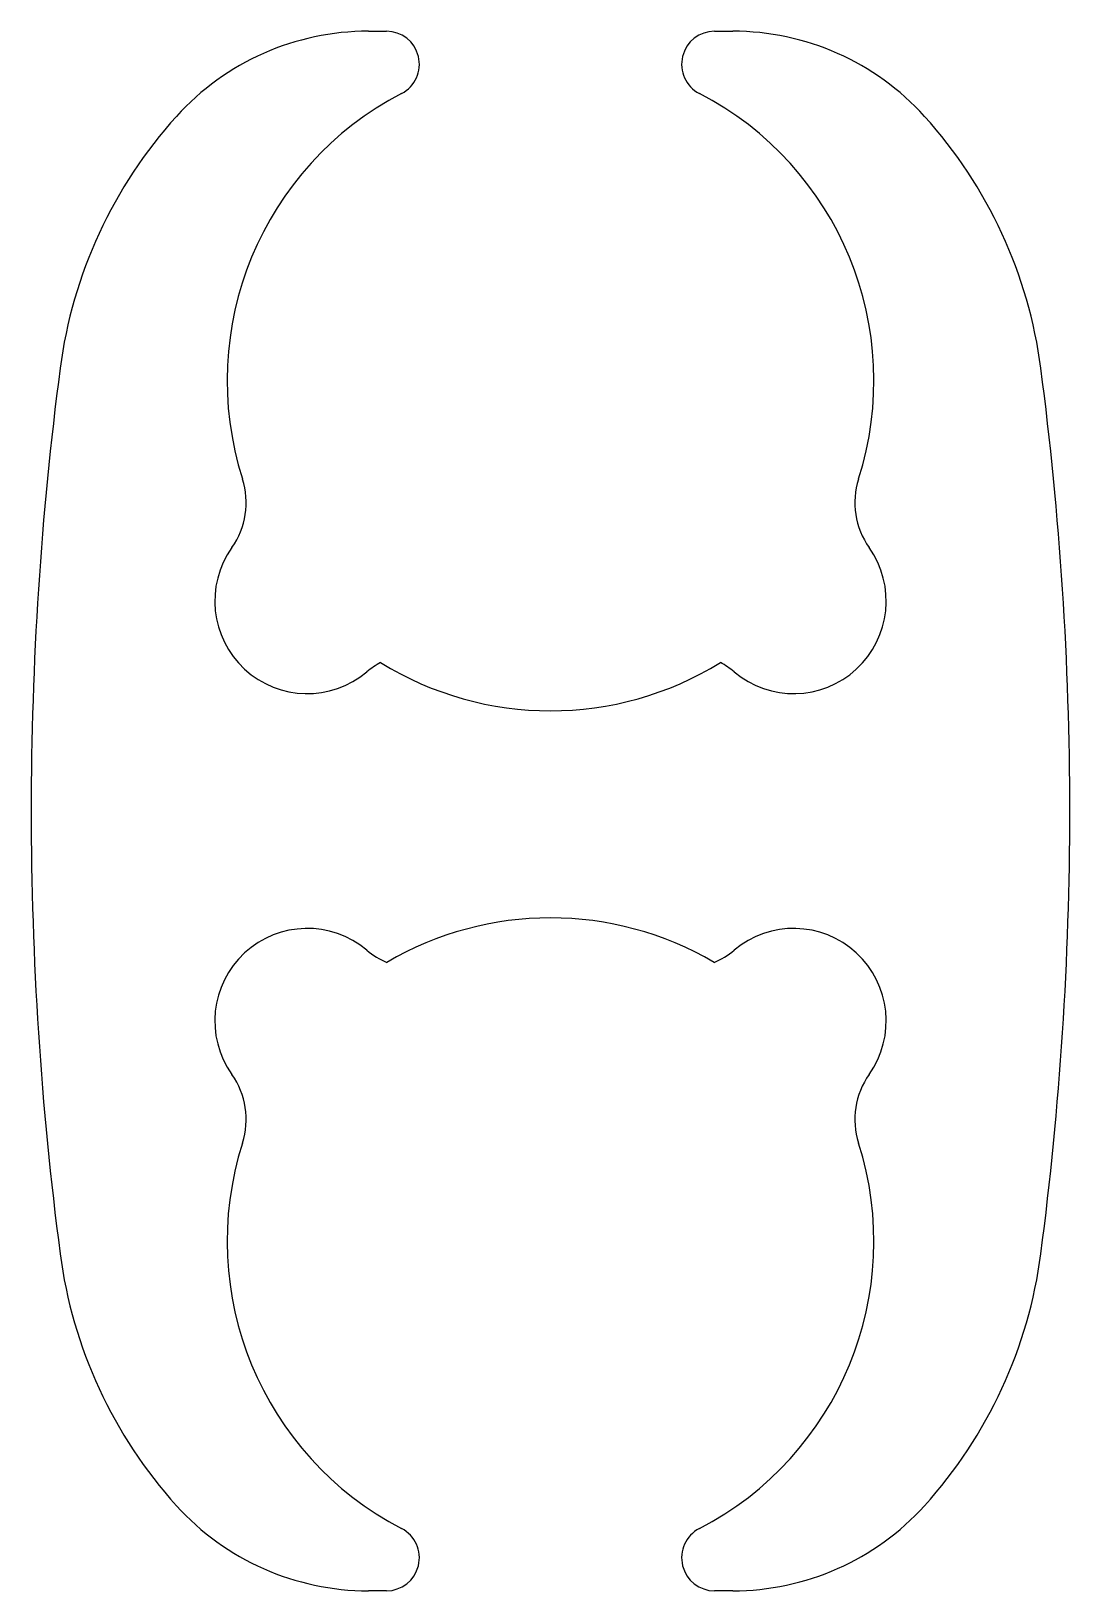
# Model space of a CAD drawing. Extents: x 2695.2 to 2715.3, y 649.4 to 679.6.
import ezdxf

# ---------------------------------------------------------------- set-up
doc = ezdxf.new("R2010")
doc.units = 0
doc.layers.get('0').update_dxf_attribs({"linetype": 'CONTINUOUS'})

msp = doc.modelspace()

# ---------------------------------------------------------------- linework, layer by layer
for p, q in [((2701.711, 679.567), (2702.06, 679.567)), ((2708.403, 679.567), (2708.753, 679.567)), ((2702.06, 649.438), (2701.711, 649.438)), ((2708.753, 649.438), (2708.403, 649.438))]:
    msp.add_line(p, q)
for centre, radius, start, end in [((2701.711, 674.567), 5, 90, 137.8542), ((2702.06, 678.93), 0.637, 297.4176, 90), ((2708.403, 678.93), 0.637, 90, 242.5824), ((2708.753, 674.567), 5, 42.1458, 90), ((2705.232, 672.817), 6.25, 117.4176, 197.704), ((2705.232, 672.817), 6.25, 342.296, 62.5824), ((2704.676, 671.883), 9, 137.8542, 172.5144), ((2705.787, 671.883), 9, 7.4856, 42.1458), ((2760.844, 664.503), 65.65, 172.51439, 187.48561), ((2649.619, 664.503), 65.65, 352.51439, 7.48561), ((2697.849, 670.46), 1.5, 324.6807, 17.704), ((2712.615, 670.46), 1.5, 162.296, 215.3193), ((2700.531, 668.559), 1.788, 144.6807, 310.065), ((2709.932, 668.559), 1.788, 229.935, 35.3193), ((2702.648, 666.043), 1.5, 117.7854, 130.065), ((2705.232, 672.688), 6.25, 238.311, 301.689), ((2707.816, 666.043), 1.5, 49.935, 62.2146), ((2700.531, 660.446), 1.788, 49.935, 215.3193), ((2705.232, 656.188), 6.25, 59.5932, 120.4068), ((2709.932, 660.446), 1.788, 324.6807, 130.065), ((2702.648, 662.962), 1.5, 229.935, 247.2767), ((2707.816, 662.962), 1.5, 292.7233, 310.065), ((2697.849, 658.545), 1.5, 342.296, 35.3193), ((2712.615, 658.545), 1.5, 144.6807, 197.704), ((2705.232, 656.188), 6.25, 162.296, 242.5824), ((2705.232, 656.188), 6.25, 297.4176, 17.704), ((2704.676, 657.122), 9, 187.4856, 222.1458), ((2705.787, 657.122), 9, 317.8542, 352.5144), ((2701.711, 654.438), 5, 222.1458, 270), ((2708.753, 654.438), 5, 270, 317.8542), ((2702.06, 650.075), 0.637, 270, 62.5824), ((2708.403, 650.075), 0.637, 117.4176, 270)]:
    msp.add_arc(centre, radius, start, end)

doc.saveas('drawing.dxf')
